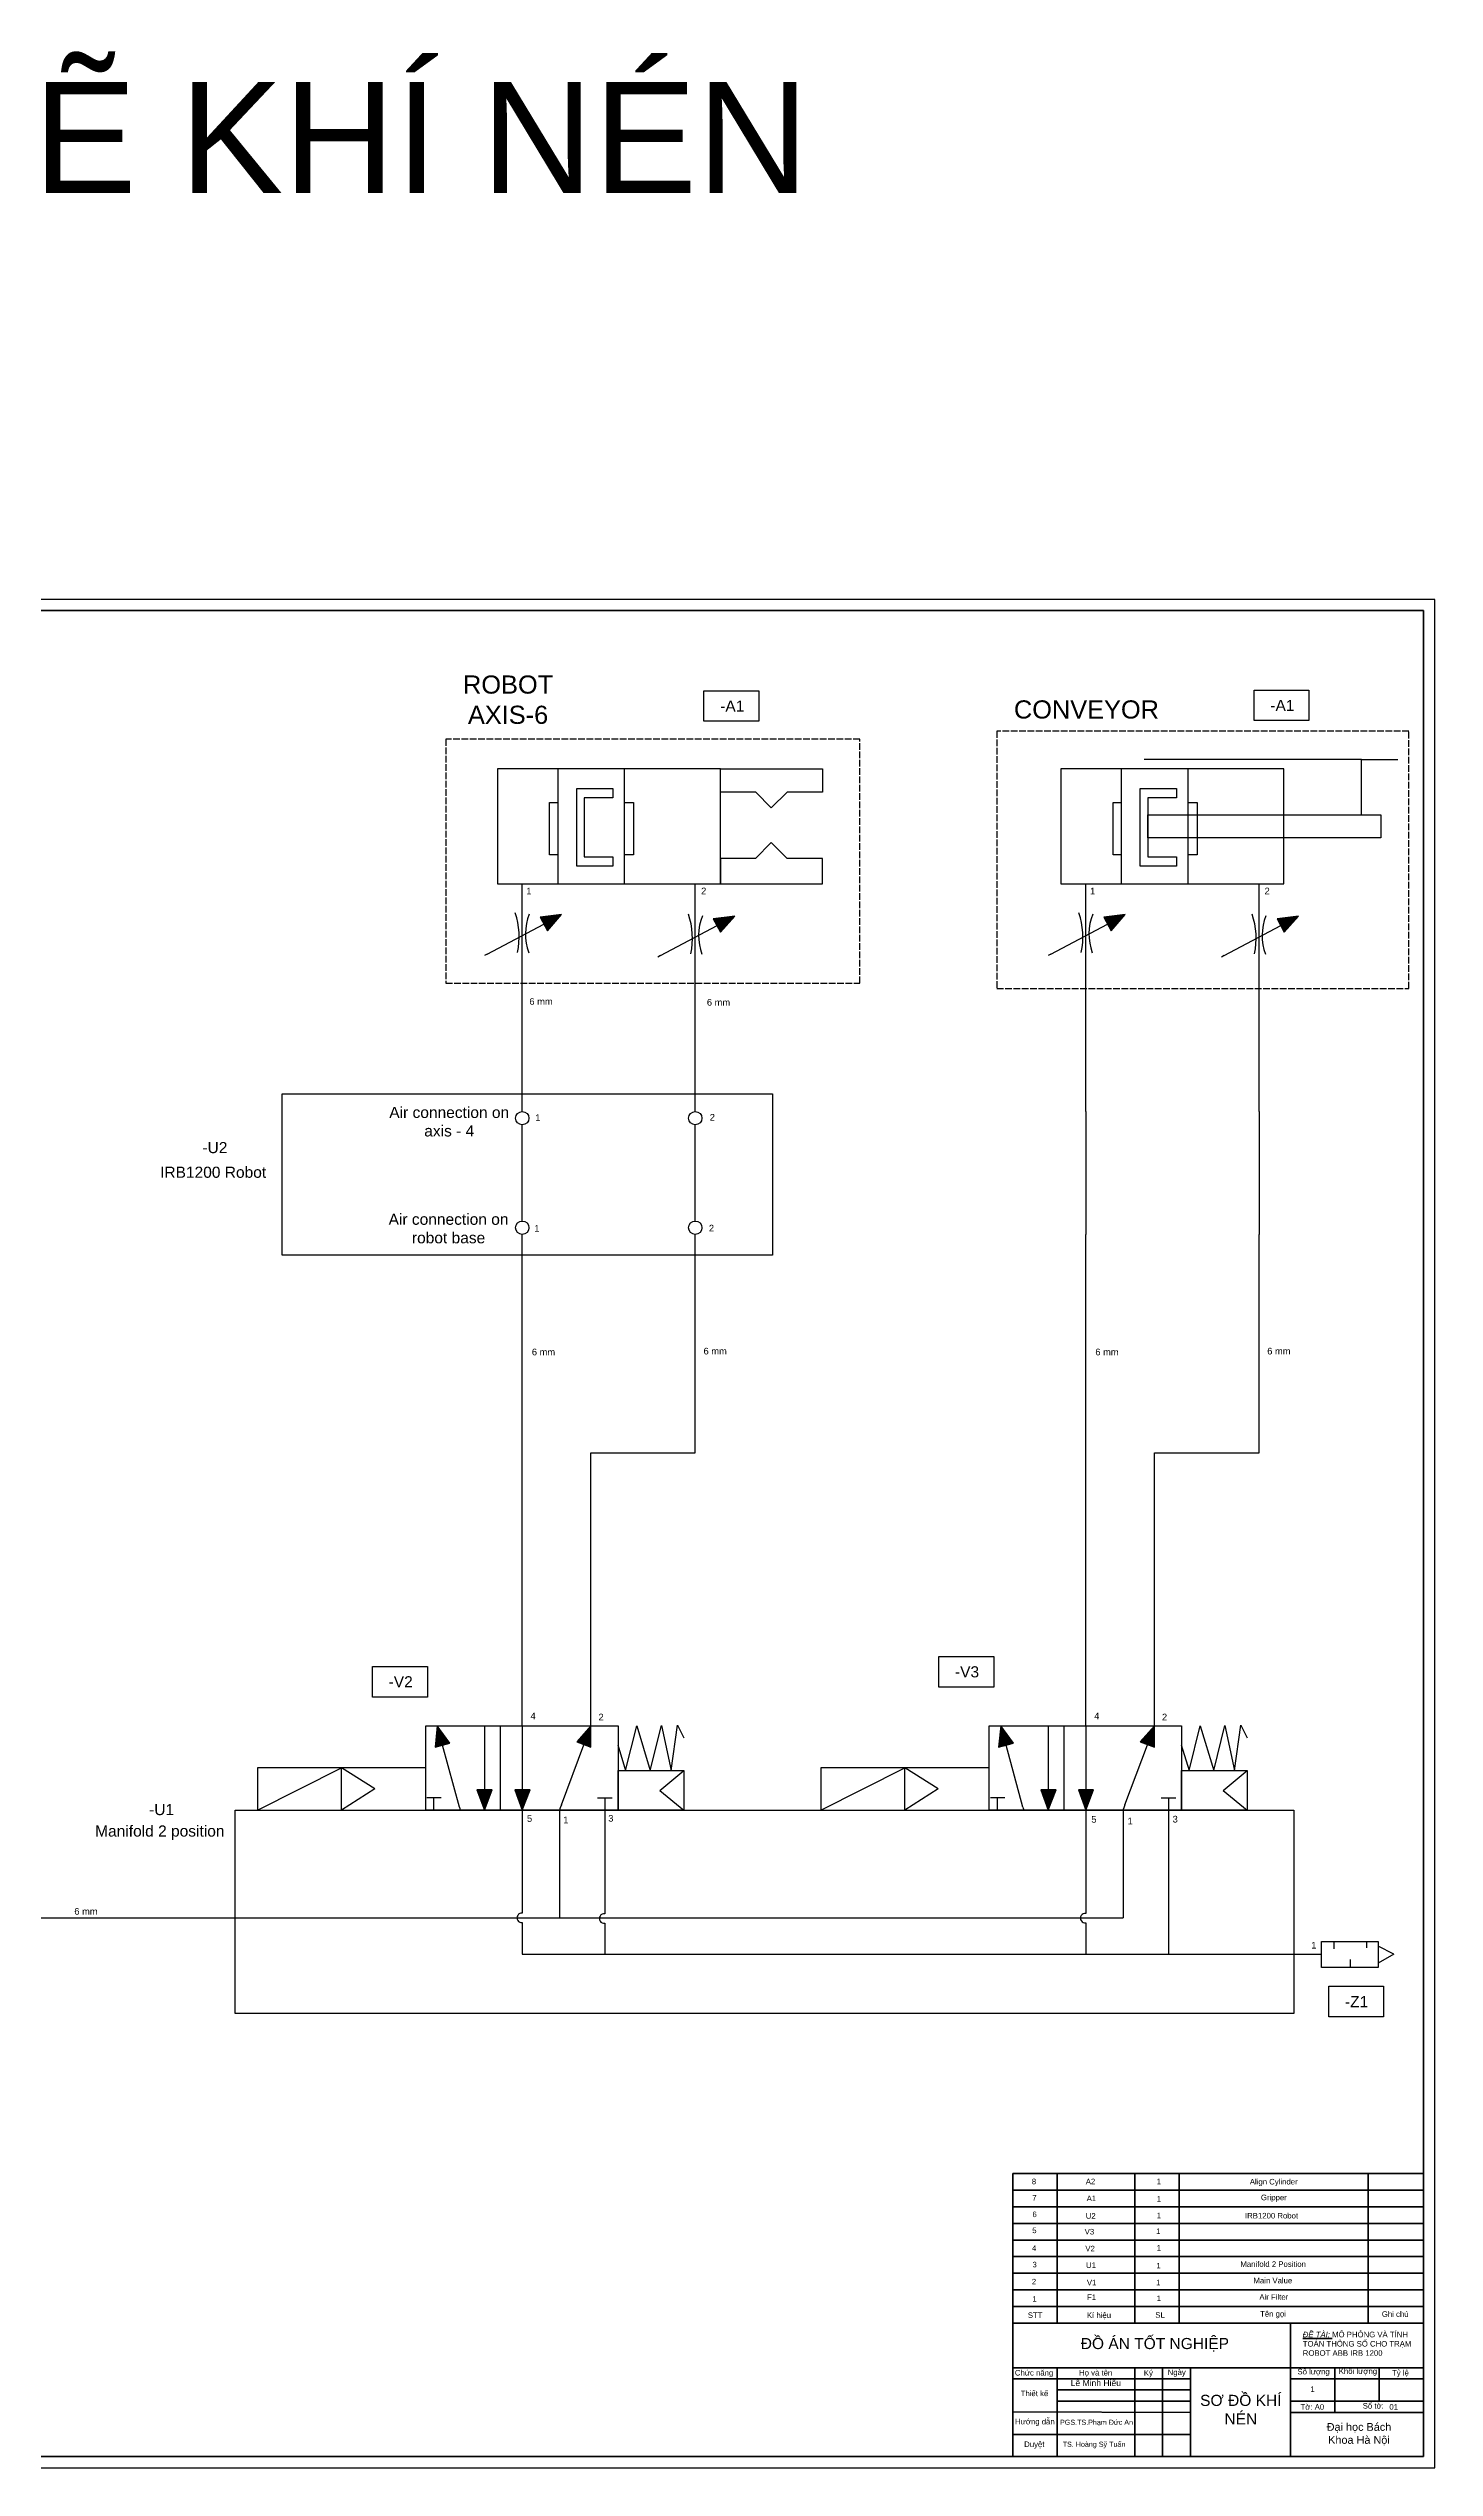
# Model space of a CAD drawing. Header units: inches. Extents: x 202 to 3097, y 126 to 1215.
# Drawn here: x 2473 to 3097, y 126 to 1215 of the extents above; entities that cross this region are included whole.
import ezdxf

# ---------------------------------------------------------------- set-up
doc = ezdxf.new("R2010")
doc.units = ezdxf.units.IN
doc.header["$MEASUREMENT"] = 0
doc.linetypes.add('AM_ISO02W050x2', pattern=[3.75, 3, -0.75])
doc.layers.add('0-netdam', color=7, linetype='Continuous', lineweight=30)
doc.layers.add('NetManh', color=7, linetype='Continuous', lineweight=15)
for name, color, linetype in [('FORMAT', 7, 'Continuous'), ('Nét đứt', 7, 'AM_ISO02W050x2'), ('PDF2_Text', 7, 'Continuous'), ('SYMS', 7, 'Continuous')]:
    doc.layers.add(name, color=color, linetype=linetype)
doc.styles.add('Arial', font='arial.ttf')
doc.styles.add('Kiểu 1', font='arial.ttf', dxfattribs={"height": 5})
doc.styles.get("Standard").update_dxf_attribs({"font": 'arial.ttf'})

msp = doc.modelspace()

# ---------------------------------------------------------------- linework, layer by layer
for p, q in [((3097.2, 966.5), (1908.2, 966.5)), ((3097.2, 125.5), (3097.2, 966.5)), ((3064.2, 894.4), (2966.4, 894.4)), ((3064.2, 869.5), (3064.2, 894.4)), ((3064.2, 894.4), (3080.6, 894.4)), ((2798.5, 872.7), (2791.5, 879.7)), ((2798.5, 872.7), (2805.6, 879.7)), ((2798.5, 857.1), (2791.4, 849.9)), ((2798.5, 857.1), (2805.7, 849.9)), ((2686.4, 736), (2686.4, 838.5)), ((2764.3, 736), (2764.3, 838.5)), ((2940.1, 736), (2940.1, 838.5)), ((3018.1, 736), (3018.1, 838.5)), ((2670.6, 806.8), (2696.1, 820.4)), ((2704.1, 824.7), (2694.5, 823.5)), ((2694.5, 823.5), (2697.7, 817.4)), ((2697.7, 817.4), (2704.1, 824.7)), ((2748.6, 806.2), (2774.1, 819.7)), ((2782.1, 824), (2772.4, 822.8)), ((2772.4, 822.8), (2775.7, 816.8)), ((2775.7, 816.8), (2782.1, 824)), ((2924.4, 806.8), (2949.9, 820.4)), ((2957.9, 824.7), (2948.2, 823.5)), ((2948.2, 823.5), (2951.5, 817.4)), ((2951.5, 817.4), (2957.9, 824.7)), ((3002.4, 806.2), (3027.9, 819.7)), ((3035.9, 824), (3026.2, 822.8)), ((3026.2, 822.8), (3029.4, 816.8)), ((3029.4, 816.8), (3035.9, 824)), ((2670.6, 806.8), (2669.4, 806.2)), ((2748.6, 806.2), (2747.4, 805.5)), ((2924.4, 806.8), (2923.2, 806.2)), ((3002.4, 806.2), (3001.2, 805.5)), ((2686.4, 686.7), (2686.4, 730)), ((2764.3, 686.7), (2764.3, 730)), ((2940.1, 736), (2940.1, 680.7)), ((3018.1, 736), (3018.1, 680.7)), ((2686.4, 459.5), (2686.4, 680.7)), ((2764.3, 582.4), (2764.3, 680.7)), ((2940.1, 459.5), (2940.1, 680.7)), ((3018.1, 582.4), (3018.1, 680.7)), ((2717.3, 459.5), (2717.3, 582.4)), ((2717.3, 582.4), (2764.3, 582.4)), ((2971.1, 459.5), (2971.1, 582.4)), ((2971.1, 582.4), (3018.1, 582.4)), ((2648.1, 459.5), (2647.1, 449.8)), ((2653.7, 451.6), (2648.1, 459.5)), ((2669.4, 459.5), (2669.4, 430.6)), ((2676.6, 421.5), (2676.6, 459.5)), ((2686.4, 459.5), (2686.4, 430.6)), ((2717.3, 459.5), (2710.9, 452.2)), ((2717.3, 449.8), (2717.3, 459.5)), ((2732.9, 439.3), (2737.9, 459.5)), ((2737.9, 459.5), (2744, 439.3)), ((2744, 439.3), (2749, 459.6)), ((2749, 459.6), (2753.4, 439.3)), ((2753.4, 439.3), (2756.2, 459.7)), ((2756.2, 459.7), (2759.1, 454.1)), ((2901.8, 459.5), (2900.8, 449.8)), ((2907.5, 451.6), (2901.8, 459.5)), ((2923.1, 459.5), (2923.1, 430.6)), ((2930.3, 421.5), (2930.3, 459.5)), ((2940.1, 459.5), (2940.1, 430.6)), ((2971.1, 459.5), (2964.6, 452.2)), ((2971.1, 449.8), (2971.1, 459.5)), ((2986.6, 439.3), (2991.6, 459.5)), ((2991.6, 459.5), (2997.7, 439.3)), ((2997.7, 439.3), (3002.7, 459.6)), ((3002.7, 459.6), (3007.1, 439.3)), ((3007.1, 439.3), (3009.9, 459.7)), ((3009.9, 459.7), (3012.8, 454.1)), ((2647.1, 449.8), (2653.7, 451.6)), ((2658.1, 422.8), (2650.5, 450.7)), ((2704, 423.9), (2714.1, 450.9)), ((2710.9, 452.2), (2717.3, 449.8)), ((2729.4, 450.9), (2732.9, 439.3)), ((2900.8, 449.8), (2907.5, 451.6)), ((2911.8, 422.8), (2904.2, 450.7)), ((2957.7, 423.9), (2967.9, 450.9)), ((2964.6, 452.2), (2971.1, 449.8)), ((2983.1, 450.9), (2986.6, 439.3)), ((2567.2, 421.5), (2605, 440.6)), ((2605, 421.5), (2605, 440.6)), ((2620, 431.1), (2605, 440.6)), ((2748.3, 430.4), (2759.1, 439.3)), ((2820.8, 421.5), (2858.7, 440.6)), ((2858.7, 421.5), (2858.7, 440.6)), ((2873.7, 431.1), (2858.7, 440.6)), ((3001.9, 430.4), (3012.8, 439.3)), ((2620, 431.1), (2605, 421.5)), ((2646.6, 421.5), (2646.6, 427)), ((2672.9, 430.6), (2666, 430.6)), ((2666, 430.6), (2669.4, 421.5)), ((2669.4, 421.5), (2672.9, 430.6)), ((2689.9, 430.6), (2683, 430.6)), ((2683, 430.6), (2686.4, 421.5)), ((2686.4, 421.5), (2689.9, 430.6)), ((2720.3, 427), (2726.8, 427)), ((2723.5, 427), (2723.5, 421.5)), ((2748.3, 430.4), (2759.1, 421.5)), ((2873.7, 431.1), (2858.7, 421.5)), ((2900.4, 421.5), (2900.4, 427)), ((2926.7, 430.6), (2919.8, 430.6)), ((2919.8, 430.6), (2923.1, 421.5)), ((2923.1, 421.5), (2926.7, 430.6)), ((2943.6, 430.6), (2936.8, 430.6)), ((2936.8, 430.6), (2940.1, 421.5)), ((2940.1, 421.5), (2943.6, 430.6)), ((2974, 427), (2980.6, 427)), ((2977.3, 427), (2977.3, 421.5)), ((3001.9, 430.4), (3012.8, 421.5)), ((2658.1, 422.8), (2658.4, 421.5)), ((2686.4, 421.5), (2686.4, 375.1)), ((2703.5, 422.6), (2703.1, 421.5)), ((2703.1, 421.5), (2703.1, 373)), ((2704, 423.9), (2703.5, 422.6)), ((2723.5, 421.5), (2723.5, 374.8)), ((2911.8, 422.8), (2912.2, 421.5)), ((2940.1, 421.5), (2940.1, 375)), ((2957.3, 422.6), (2956.8, 421.5)), ((2957, 422.1), (2957, 373)), ((2957.7, 423.9), (2957.3, 422.6)), ((2977.3, 421.5), (2977.3, 356.7)), ((2451.2, 373), (2557.1, 373)), ((2557.1, 373), (2703.1, 373)), ((2686.4, 370.9), (2686.4, 356.7)), ((2703.1, 373), (2957, 373)), ((2723.5, 370.6), (2723.5, 356.7)), ((2940.1, 370.8), (2940.1, 356.7)), ((3051.8, 362.4), (3051.8, 359.1)), ((3066.5, 362.4), (3066.5, 359.5)), ((3078.8, 356.6), (3071.8, 360.2)), ((2686.4, 356.7), (2940.1, 356.7)), ((2940.1, 356.7), (3046.2, 356.7)), ((3059.2, 354.2), (3059.2, 350.7)), ((3078.8, 356.6), (3071.8, 352.6)), ((1908.2, 125.5), (3097.2, 125.5))]:
    msp.add_line(p, q)
at = {"lineweight": 35}
for p, q in [((3092.2, 961.5), (1928.2, 961.5)), ((3092.2, 961.5), (3092.2, 130.5)), ((2907.2, 190.5), (2907.2, 130.5)), ((2927.2, 170.5), (2927.2, 130.5)), ((3032.2, 165.5), (3092.2, 165.5)), ((2927.2, 160.5), (2987.2, 160.5)), ((2927.2, 155.5), (2987.2, 155.5)), ((3032.2, 155.5), (3092.2, 155.5)), ((2907.2, 150.6), (2987.2, 150.3)), ((3032.2, 150.3), (3092.2, 150.3)), ((3092.2, 130.5), (1928.2, 130.5))]:
    msp.add_line(p, q, dxfattribs=at)
for points in [[(2768.2, 925.4), (2792.9, 925.4), (2792.9, 911.7), (2768.2, 911.7)], [(3015.9, 925.7), (3040.6, 925.7), (3040.6, 912), (3015.9, 912)], [(2675.2, 838.5), (2775.6, 838.5), (2775.6, 890.2), (2675.2, 890.2)], [(2928.9, 838.5), (3029.3, 838.5), (3029.3, 890.2), (2928.9, 890.2)], [(2968.1, 869.5), (3073, 869.5), (3073, 859.2), (2968.1, 859.2)], [(2578.3, 743.9), (2799, 743.9), (2799, 671.4), (2578.3, 671.4)], [(2874, 490.6), (2898.7, 490.6), (2898.7, 476.9), (2874, 476.9)], [(2619, 486.2), (2643.7, 486.2), (2643.7, 472.4), (2619, 472.4)], [(2642.9, 421.5), (2642.9, 459.5), (2729.5, 459.5), (2729.5, 421.5)], [(2896.6, 421.5), (2896.6, 459.5), (2983.2, 459.5), (2983.2, 421.5)], [(2642.9, 421.5), (2642.9, 440.6), (2567.2, 440.6), (2567.2, 421.5)], [(2729.5, 421.5), (2729.5, 439.3), (2759.1, 439.3), (2759.1, 421.5)], [(2896.6, 421.5), (2896.6, 440.6), (2820.8, 440.6), (2820.8, 421.5)], [(2983.2, 421.5), (2983.2, 439.3), (3012.8, 439.3), (3012.8, 421.5)], [(2557.1, 421.5), (3033.7, 421.5), (3033.7, 329.9), (2557.1, 329.9)], [(3046.2, 362.4), (3071.8, 362.4), (3071.8, 350.7), (3046.2, 350.7)], [(3049.5, 342.2), (3074.2, 342.2), (3074.2, 328.5), (3049.5, 328.5)]]:
    msp.add_lwpolyline(points, close=True)
for points in [[(2702.5, 838.5), (2702.5, 890.2)], [(2732.2, 890.2), (2732.2, 838.5)], [(2791.5, 879.7), (2775.6, 879.7), (2775.6, 890.2), (2821.5, 890.2), (2821.5, 879.7), (2805.6, 879.7)], [(2956.2, 838.5), (2956.2, 890.2)], [(2986, 890.2), (2986, 838.5)], [(2702.5, 851.6), (2698.7, 851.6), (2698.7, 875.1), (2702.5, 875.1)], [(2710.9, 877.2), (2710.9, 881.4), (2727.2, 881.4), (2727.2, 877.2), (2714.3, 877.2)], [(2710.9, 850.6), (2710.9, 881.4), (2714.3, 881.4)], [(2714.3, 877.2), (2714.3, 850.6)], [(2732.2, 875.1), (2736.5, 875.1), (2736.5, 851.6), (2732.2, 851.6)], [(2956.2, 851.6), (2952.4, 851.6), (2952.4, 875.1), (2956.2, 875.1)], [(2964.6, 877.2), (2964.6, 881.4), (2980.9, 881.4), (2980.9, 877.2), (2968.1, 877.2)], [(2964.6, 850.6), (2964.6, 881.4), (2968.1, 881.4)], [(2968.1, 877.2), (2968.1, 850.6)], [(2986, 875.1), (2990.2, 875.1), (2990.2, 851.6), (2986, 851.6)], [(2714.3, 850.6), (2727.2, 850.6), (2727.2, 846.4), (2710.9, 846.4), (2710.9, 850.6)], [(2791.4, 849.9), (2775.6, 849.9), (2775.6, 838.5), (2821.5, 838.5), (2821.5, 849.9), (2805.7, 849.9)], [(2968.1, 850.6), (2980.9, 850.6), (2980.9, 846.4), (2964.6, 846.4), (2964.6, 850.6)], [(2649.9, 427), (2643.4, 427)], [(2903.7, 427), (2897.2, 427)]]:
    msp.add_lwpolyline(points)
for centre in [(2686.4, 733), (2764.3, 733), (2686.4, 683.7), (2764.3, 683.7)]:
    msp.add_circle(centre, 3)
for centre, radius, start, end in [((2651.5, 814.6), 33.5, 348.0078, 18.8126), ((2712.1, 815.9), 24.3, 158.4104, 200.2398), ((2729.5, 814), 33.5, 348.0078, 18.8126), ((2790.1, 815.2), 24.3, 158.4104, 200.2398), ((2905.3, 814.6), 33.5, 348.0078, 18.8126), ((2965.8, 815.9), 24.3, 158.4104, 200.2398), ((2983.3, 814), 33.5, 348.0078, 18.8126), ((3043.8, 815.2), 24.3, 158.4104, 200.2398), ((2686.1, 373), 2.12, 81.8559, 278.1441), ((2723.2, 372.7), 2.12, 81.8559, 278.1441), ((2939.8, 372.9), 2.12, 81.8559, 278.1441)]:
    msp.add_arc(centre, radius, start, end)
at = {"layer": '0-netdam', "lineweight": 35, "transparency": 33554559}
for points in [[(2694.5, 823.5), (2704.1, 824.7), (2696.1, 820.4)], [(2704.1, 824.7), (2696.1, 820.4), (2697.7, 817.4)], [(2772.4, 822.8), (2782.1, 824), (2774.1, 819.7)], [(2782.1, 824), (2774.1, 819.7), (2775.7, 816.8)], [(2948.2, 823.5), (2957.9, 824.7), (2949.9, 820.4)], [(2957.9, 824.7), (2949.9, 820.4), (2951.5, 817.4)], [(3026.2, 822.8), (3035.9, 824), (3027.9, 819.7)], [(3035.9, 824), (3027.9, 819.7), (3029.4, 816.8)], [(2647.1, 449.8), (2648.1, 459.5), (2650.5, 450.7)], [(2648.1, 459.5), (2650.5, 450.7), (2653.7, 451.6)], [(2710.9, 452.2), (2717.3, 459.5), (2714.1, 450.9)], [(2717.3, 459.5), (2714.1, 450.9), (2717.3, 449.8)], [(2900.8, 449.8), (2901.8, 459.5), (2904.2, 450.7)], [(2901.8, 459.5), (2904.2, 450.7), (2907.5, 451.6)], [(2964.6, 452.2), (2971.1, 459.5), (2967.9, 450.9)], [(2971.1, 459.5), (2967.9, 450.9), (2971.1, 449.8)], [(2669.4, 421.5), (2669.4, 430.6), (2666, 430.6)], [(2672.9, 430.6), (2669.4, 421.5), (2669.4, 430.6)], [(2686.4, 421.5), (2686.4, 430.6), (2683, 430.6)], [(2689.9, 430.6), (2686.4, 421.5), (2686.4, 430.6)], [(2923.1, 421.5), (2923.1, 430.6), (2919.8, 430.6)], [(2926.7, 430.6), (2923.1, 421.5), (2923.1, 430.6)], [(2940.1, 421.5), (2940.1, 430.6), (2936.8, 430.6)], [(2943.6, 430.6), (2940.1, 421.5), (2940.1, 430.6)]]:
    msp.add_solid(points, dxfattribs=at)
at = {"layer": 'FORMAT', "lineweight": 35}
for p, q in [((2907.2, 190.5), (3092.2, 190.5)), ((3032.2, 190.5), (3032.2, 130.5)), ((2907.2, 170.5), (3032.2, 170.5)), ((2907.2, 165.5), (2987.2, 165.5)), ((2962.2, 130.5), (2962.2, 170.5)), ((2974.7, 130.5), (2974.7, 170.5)), ((2987.2, 170.5), (2987.2, 130.5)), ((3032.2, 170.5), (3092.2, 170.5)), ((3052.2, 170.5), (3052.2, 150.3)), ((3072.2, 170.5), (3072.2, 155.5)), ((2907.2, 140.5), (2987.2, 140.5))]:
    msp.add_line(p, q, dxfattribs=at)
at = {"layer": 'NetManh', "lineweight": 35}
for p, q in [((3092.2, 258), (2907.2, 258)), ((3092.2, 250.5), (2907.2, 250.5)), ((3092.2, 243), (2907.2, 243)), ((3092.2, 235.5), (2907.2, 235.5)), ((3092.2, 228), (2907.2, 228)), ((3092.2, 220.5), (2907.2, 220.5)), ((3092.2, 213), (2907.2, 213)), ((3092.2, 205.5), (2907.2, 205.5)), ((3092.2, 198), (2907.2, 198)), ((2907.2, 198), (2907.2, 190.5)), ((3092.2, 198), (3092.2, 190.5))]:
    msp.add_line(p, q, dxfattribs=at)
at = {"layer": 'Nét đứt'}
for points in [[(2900, 791.4), (3085.6, 791.4), (3085.6, 907.2), (2900, 907.2)], [(2838.3, 903.6), (2651.9, 903.6), (2651.9, 793.8), (2838.3, 793.8)]]:
    msp.add_lwpolyline(points, close=True, dxfattribs=at)
at = {"layer": 'SYMS', "lineweight": 35}
for p, q in [((2907.2, 198), (2907.2, 258)), ((2927.2, 258), (2927.2, 190.5)), ((2962.2, 258), (2962.2, 190.5)), ((2982.2, 258), (2982.2, 190.5)), ((3067.2, 258), (3067.2, 190.5))]:
    msp.add_line(p, q, dxfattribs=at)

# ---------------------------------------------------------------- texts
at = {"lineweight": 35, "attachment_point": 1}
for s, insert, char_height, width in [('{\\fArial|b0|i1|c163|p34;\\LĐỀ TÀI:} MÔ PHỎNG VÀ TÍNH TOÁN THÔNG SỐ CHO TRẠM ROBOT ABB IRB 1200', (3037.8, 186.7), 2.5, 51.071), ('Tỷ lệ', (3078, 169.5), 2.5, 12.105), ('Tờ: A0', (3036.8, 154.1), 2.5, 13.272), ('Số tờ: ', (3064.8, 154.6), 2.5, 17), (' {\\H1.25x;Hướng dẫn}', (2907.5, 147.5), 2, 20.303), ('{\\fTimes New Roman|b0|i0|c0|p18; \\fArial|b0|i0|c0|p34;\\H1.25x;Duyệt}', (2911.6, 137.3), 2, 10)]:
    msp.add_mtext(s, dxfattribs=dict(at, insert=insert, char_height=char_height, width=width))
at = {"layer": 'FORMAT', "lineweight": 35}
for s, insert, char_height, width, attachment_point in [('\\pxqc; ĐỒ ÁN TỐT NGHIỆP', (2910.1, 183.9), 5, 120.274, 1), ('{\\H0.7273x; \\H1.24995x;Chức năng\\fTimes New Roman|b0|i0|c0|p18;\\H0.72x;^I \\H1.11129x;      }', (2907.4, 169.5), 2.75, 18.882, 1), ('Lê Minh Hiếu', (2933.3, 165), 2.75, 27.996, 1), ('{\\H0.90909x; \\H1x;Họ và tên\\fTimes New Roman|b0|i0|c0|p18;\\H0.72x;^I \\H1.11129x;      }', (2936.1, 169.5), 2.75, 22.479, 1), ('{\\H0.7273x; \\H1.24995x; Ký\\fTimes New Roman|b0|i0|c0|p18;^I\\H0.72x; \\H1.11129x;      }', (2964.5, 169.4), 2.75, 23.232, 1), ('{\\H0.90909x; Ngày\\H0.72x;^I\\fTimes New Roman|b0|i0|c0|p18; \\H1.11129x;      }', (2976, 169.7), 2.75, 22.65, 1), ('Số lượng', (3035.4, 170), 2.5, 18.022, 1), ('Khối lượng', (3054, 170.2), 2.5, 20, 1), ('{\\H0.6364x; \\H1.42849x;Thiết kế\\fTimes New Roman|b0|i0|c0|p18; \\H1x; \\fArial|b0|i0|c0|p34;\\H0.80014x;  }', (2910.1, 160.2), 2.75, 13.215, 1), ('SƠ ĐỒ KHÍ NÉN', (3009.9, 158.3), 5, 39.417, 2), ('1', (3041.2, 162.1), 2.5, 3.7, 1), ('01', (3076.8, 154.1), 2.5, 3.7, 1), ('PGS.TS.Phạm Đức An', (2928.5, 147.1), 2.3, 33.119, 1), ('Đại học Bách Khoa Hà Nội', (3063.1, 145.6), 3.5, 41.448, 2), ('TS. Hoàng Sỹ Tuấn', (2929.7, 137.2), 2.3, 30.87, 1)]:
    msp.add_mtext(s, dxfattribs=dict(at, insert=insert, char_height=char_height, width=width, attachment_point=attachment_point))
at = {"layer": 'NetManh', "lineweight": 35, "char_height": 2.5, "attachment_point": 1}
for s, width, heights, insert in [('8', 2.5, [0], (2915.8, 255.6)), ('A2', 11.895, [0], (2940.1, 255.6)), ('\\pxqc;Align Cylinder', 58.235, [0], (2995.6, 255.5)), ('7', 2.5, [0], (2916, 248.2)), ('6', 2.5, [0], (2916.1, 240.8)), ('U2', 11.895, [0], (2940.1, 240.1)), ('A1', 11.895, [0], (2940.5, 248)), ('1', 2.5, [0], (2972.1, 240.3)), ('1', 2.5, [0], (2972.1, 247.8)), ('\\pxqc;IRB1200 Robot', 50.68, [0], (2998.4, 240.2)), ('\\pxqc;Gripper', 67.773, [0], (2990.9, 248.4)), ('5', 2.5, [0], (2916, 233.6)), ('V3', 11.895, [0], (2939.6, 233)), ('1', 2.5, [0], (2971.8, 233.2)), ('4', 2.5, [0], (2915.9, 225.6)), ('3', 2.5, [0], (2916.1, 218.2)), ('V2', 11.895, [0], (2939.9, 225.4)), ('U1', 11.895, [0], (2940.2, 217.9)), ('Manifold 2 Position', 62.356, [4.71], (3009.7, 218.4)), ('2', 2.5, [0], (2915.8, 210.5)), ('V1', 11.895, [0], (2940.6, 210.1)), ('1', 2.5, [0], (2971.8, 210.1)), ('Main Value', 30.847, [3.41], (3015.6, 211)), ('1', 2.5, [0], (2916, 202.7)), ('F1', 11.895, [0], (2940.7, 203.5)), ('1', 2.5, [0], (2972, 203)), ('\\pxqc;Air Filter', 36.725, [4.08], (3006.4, 203.6)), ('Tên gọi', 11.895, [0], (3018.6, 196)), ('Ghi chú', 11.895, [0], (3073.4, 195.9)), ('STT ', 11.895, [0], (2914, 195.4)), ('Kí hiệu ', 11.895, [0], (2940.6, 195.4)), ('SL', 4.524, [0], (2971.4, 195.5))]:
    msp.add_mtext_dynamic_manual_height_columns(s, width=width, gutter_width=12.5, heights=heights, dxfattribs=dict(at, insert=insert))
at = {"layer": 'NetManh', "lineweight": 35, "char_height": 2.5, "attachment_point": 1, "style": 'Arial'}
for insert in [(2972, 255.6), (2972, 225.7), (2971.9, 217.7)]:
    msp.add_mtext_dynamic_manual_height_columns('1', width=2.5, gutter_width=12.5, heights=[0], dxfattribs=dict(at, insert=insert))
at = {"layer": 'PDF2_Text', "color": 7, "attachment_point": 7, "style": 'Kiểu 1'}
for s, insert, char_height, width in [('\\pxqc;{\\C256;BẢN VẼ KHÍ NÉN}', (2219.7, 1149.5), 50, 632.63), ('\\pxqc;{\\C256;ROBOT AXIS-6}', (2648.9, 910.4), 8.167, 62.191), ('{\\C256;-A1}', (2775.5, 916), 5, 20.104), ('\\pxqc;{\\C256;CONVEYOR}', (2909.3, 912.8), 8.167, 62.191), ('{\\C256;-A1}', (3023.2, 916.3), 5, 20.104), ('{\\C256;1}', (2688.2, 833.7), 3, 20.104), ('{\\C256;2}', (2766.9, 833.8), 3, 20.104), ('{\\C256;1}', (2942, 833.7), 3, 20.104), ('{\\C256;2}', (3020.6, 833.8), 3, 20.104), ('{\\C256;6 mm}', (2689.6, 784), 3, 20.104), ('{\\C256;6 mm}', (2769.5, 783.6), 3, 20.104), ('\\pxqc;{\\C256;Air connection on axis - 4}', (2622.4, 724.7), 5, 62.191), ('{\\C256;1}', (2692.2, 731.7), 3, 20.104), ('{\\C256;2}', (2770.8, 731.9), 3, 20.104), ('\\pxqc;{\\C256;-U2}', (2516.9, 717.2), 5, 62.191), ('\\pxqc;{\\C256;IRB1200 Robot}', (2516.1, 706.1), 5, 62.191), ('\\pxqc;{\\C256;Air connection on robot base}', (2622.1, 676.6), 5, 62.191), ('{\\C256;1}', (2691.8, 681.9), 3, 20.104), ('{\\C256;2}', (2770.4, 682), 3, 20.104), ('{\\C256;6 mm}', (2690.7, 626.2), 3, 20.104), ('{\\C256;6 mm}', (2768, 626.6), 3, 20.104), ('{\\C256;6 mm}', (2944.4, 626.2), 3, 20.104), ('{\\C256;6 mm}', (3021.8, 626.6), 3, 20.104), ('{\\C256;-V2}', (2626.2, 476.8), 5, 20.104), ('{\\C256;-V3}', (2881.2, 481.2), 5, 20.104), ('{\\C256;4}', (2690.1, 462.4), 3, 20.104), ('{\\C256;2}', (2720.7, 461.9), 3, 20.104), ('{\\C256;4}', (2943.9, 462.4), 3, 20.104), ('{\\C256;2}', (2974.4, 461.9), 3, 20.104), ('\\pxqc;{\\C256;Manifold 2 position}', (2492.1, 408.1), 5, 62.191), ('\\pxqc;{\\C256;-U1}', (2492.9, 419.2), 5, 62.191), ('{\\C256;5}', (2688.5, 416.2), 3, 20.104), ('{\\C256;1}', (2704.8, 415.6), 3, 20.104), ('{\\C256;3}', (2725.1, 416.3), 3, 20.104), ('{\\C256;5}', (2942.6, 415.8), 3, 20.104), ('{\\C256;1}', (2958.9, 415.1), 3, 20.104), ('{\\C256;3}', (2979.2, 415.9), 3, 20.104), ('{\\C256;6 mm}', (2484.7, 374.4), 3, 20.104), ('{\\C256;1}', (3041.6, 359.2), 3, 20.104), ('{\\C256;-Z1}', (3056.8, 332.8), 5, 20.104)]:
    msp.add_mtext(s, dxfattribs=dict(at, insert=insert, char_height=char_height, width=width))

doc.saveas('drawing.dxf')
